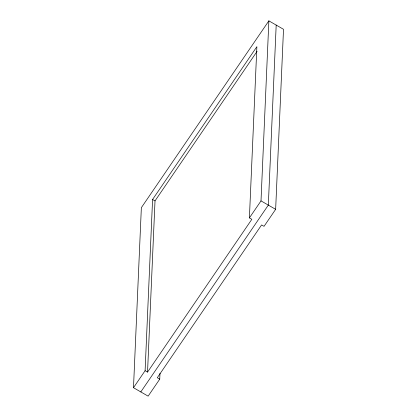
<?xml version="1.0" encoding="UTF-8"?>
<svg xmlns="http://www.w3.org/2000/svg" width="417" height="417" viewBox="0 0 417 417"><rect width="100%" height="100%" fill="white"/><g stroke="black" fill="none" stroke-linecap="round" stroke-linejoin="round"><path stroke-width="0.63" d="M133.492 387.706L141.353 207.671L268.866 20.85L283.508 29.294L275.647 209.329L264.039 226.337L261.6 224.93L157.298 377.739L159.737 379.147L148.134 396.15L133.492 387.706L145.1 370.697L152.575 199.488L256.877 46.678L249.402 217.893L251.842 219.3L147.54 372.105L145.1 370.697M147.54 372.105L155.015 200.895L257.112 51.317M159.737 379.147L159.992 373.309M249.402 217.893L261.006 200.885L268.866 20.85M276.19 25.072L268.324 205.107L140.81 391.928M261.006 200.885L275.647 209.329M152.575 199.488L155.015 200.895"/></g></svg>
